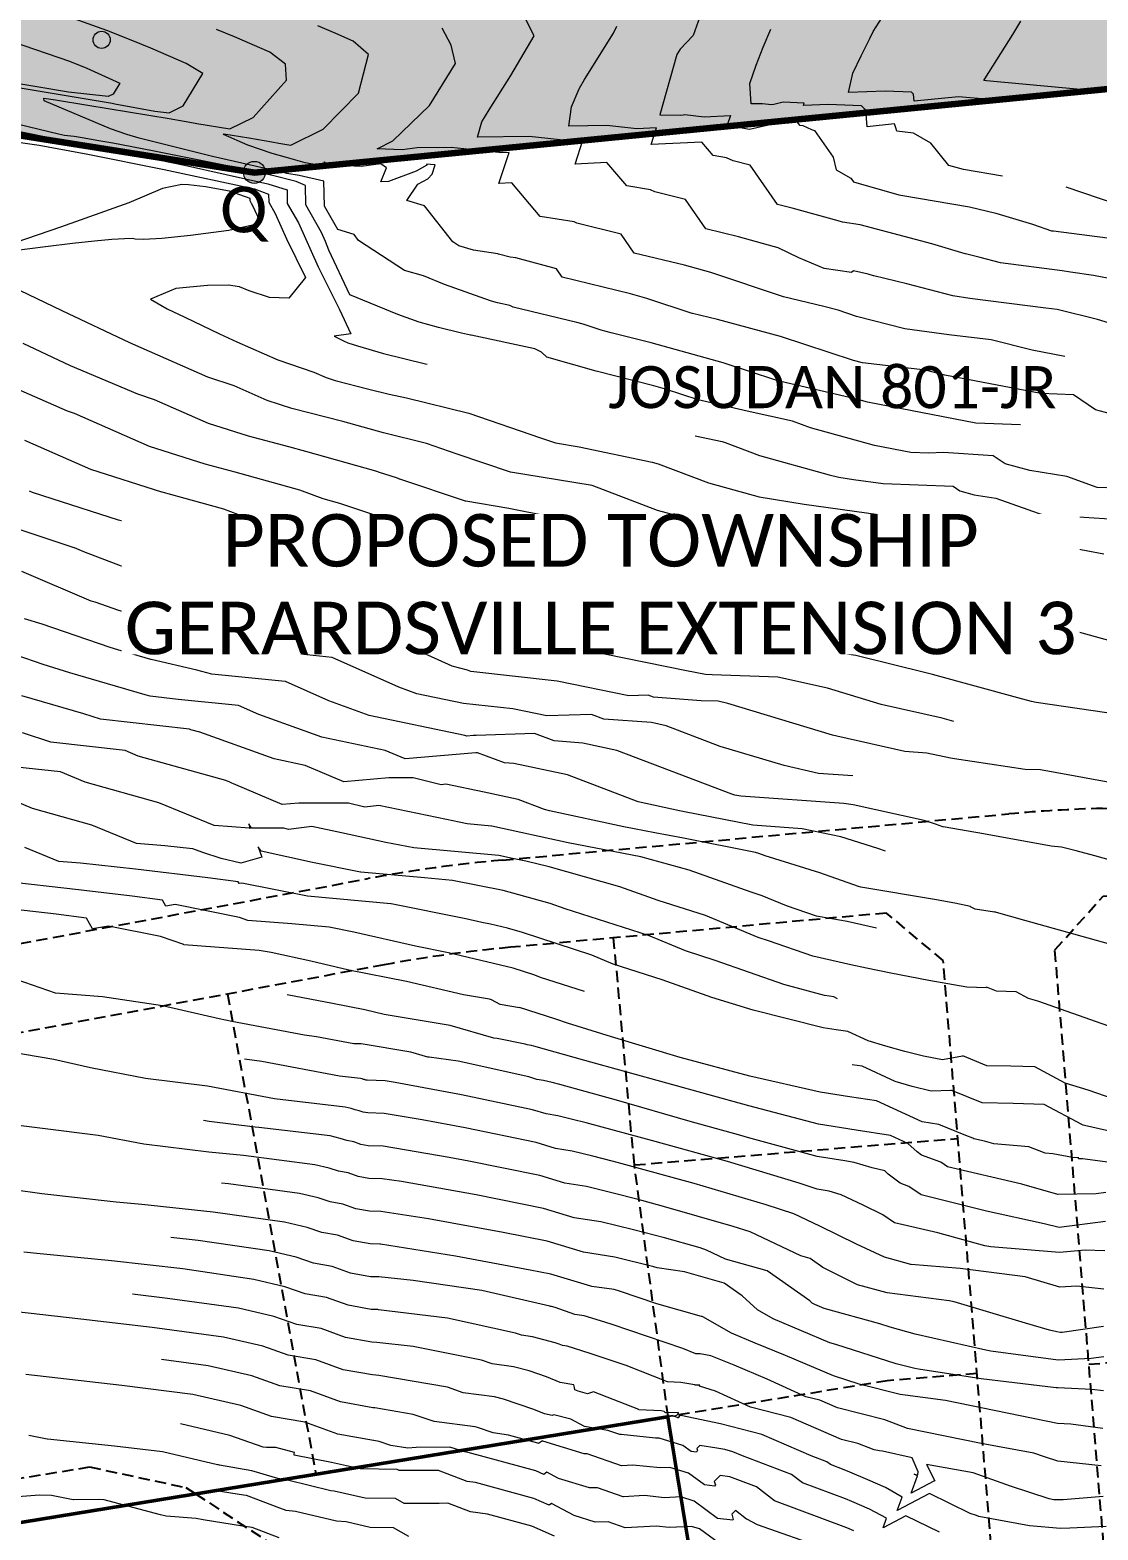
# Model space of a CAD drawing. Header units: metres. Extents: x 5688 to 19740, y -52 to 3406.
# Drawn here: x 7690.8 to 7995.3, y 1435.2 to 1863.1 of the extents above; entities that cross this region are included whole.
import ezdxf
from ezdxf.enums import TextEntityAlignment as Align

# ---------------------------------------------------------------- set-up
doc = ezdxf.new("R2010")
doc.units = ezdxf.units.M
doc.linetypes.add('HIDDEN', pattern=[9.525, 6.35, -3.175])
for name, color, linetype in [('Contours', 7, 'Continuous'), ('DORP', 7, 'Continuous'), ('DORPNAAM', 7, 'Continuous'), ('LINES', 7, 'Continuous'), ('SITE', 7, 'Continuous'), ('TP', 7, 'Continuous')]:
    doc.layers.add(name, color=color, linetype=linetype)
doc.layers.add('Sonering - Special', color=7, linetype='Continuous', true_color=0xdbb88a)
doc.styles.add('CALIBRII', font='calibri.ttf')
doc.styles.add('Text_Style_1', font='calibri.ttf')
doc.dimstyles.new('$DIM_Caddie', dxfattribs={"dimtxt": 7, "dimasz": 1, "dimexe": 0, "dimexo": 0, "dimgap": 0, "dimtad": 0, "dimtoh": 1, "dimtxsty": 'Text_Style_1', "dimblk": 'OBLIQUE', "dimcen": 0, "dimse1": 1, "dimse2": 1, "dimsd1": 1, "dimsd2": 1, "dimclrd": 253, "dimclre": 253, "dimclrt": 256, "dimadec": 0, "dimazin": 0, "dimtfac": 1, "dimtmove": 0, "dimatfit": 3, "dimldrblk": 'OBLIQUE', "dimfxl": 0, "dimtfillclr": 2, "dimlwd": -3, "dimlwe": -1, "dimarcsym": 0})

# ---------------------------------------------------------------- blocks, each defined once
blk = doc.blocks.new('CONTOURS-CG')
at = {"layer": 'Contours', "color": 253, "lineweight": 9, "true_color": 0xa1a3a5}
for points, elevation in [([(31778.57, 661.17), (31770.73, 661.9), (31758.09, 660.6), (31757.94, 662.66), (31757.39, 663.19), (31749.87, 663.51), (31739.43, 663.13), (31740.67, 668.57), (31743, 673.55), (31745.47, 678.49), (31746.47, 680.45), (31750.69, 687.19)], 1428.5), ([(31697, 684.69), (31695.11, 679.4), (31691.38, 675.47), (31690.48, 673.98), (31685.62, 656.69), (31691.59, 656.61), (31692.29, 656.76), (31692.7, 656.77), (31698.22, 656.18), (31698.22, 656.18), (31705.72, 656.5), (31704.83, 653.78), (31711.19, 652.67), (31716.57, 653.82), (31718.25, 654.45), (31724.61, 654.76), (31725.41, 653.81), (31726.37, 653.66), (31728.88, 652.51), (31729.74, 652.29), (31735.04, 644.67), (31735.83, 641), (31740.05, 638.61), (31740.82, 637.65), (31753.71, 633.92), (31754.32, 633.78), (31773.91, 630.48), (31781.37, 628.68), (31791.82, 625.51), (31797.32, 623.64), (31797.86, 623.6), (31818.42, 620.96)], 1429.5), ([(31815.01, 596.93), (31810.42, 598.33), (31798.86, 601.19), (31795.68, 601.57), (31774, 604.36), (31769.11, 605.09), (31756.03, 608.5), (31746.58, 610.75), (31746.56, 610.76), (31745, 611.23), (31740.82, 612.23), (31740.25, 611.76), (31732.41, 612.85), (31725.23, 615.9), (31719.32, 618.74), (31718.29, 619.08), (31708, 621.96), (31698.7, 624.22), (31692.93, 632.52), (31684.21, 634.74), (31682.89, 635.35), (31676.15, 636.42), (31670.49, 643.11), (31670.49, 643.11), (31661.41, 642.66), (31663.64, 649.48), (31659.79, 649.31), (31648.31, 650.53), (31633.57, 650.36), (31634.8, 654.75), (31636.88, 658.16), (31643.08, 667.91), (31649.75, 679.29), (31646.83, 685.03)], 1430.5), ([(31822.68, 569.12), (31809.79, 572.54), (31803.54, 576.79), (31803.54, 576.79), (31794.23, 577.18), (31766.87, 582.47), (31761.36, 583.83), (31761.35, 583.83), (31743.4, 586.01), (31740.86, 586.61), (31720.03, 593.46), (31702.06, 598.31), (31694.87, 600.02), (31694.85, 600.02), (31681.92, 604.34), (31677.25, 605.64), (31657.76, 610.38), (31656.11, 612.76), (31644.52, 615.89), (31642.91, 616.12), (31639.54, 616.97), (31639.41, 617.03), (31632.41, 618.15), (31628.31, 619.3), (31626.53, 620.47), (31618.49, 630.74), (31618.48, 630.75), (31613.46, 632.31), (31616.62, 636.9), (31619.39, 638.47), (31620.7, 639.83), (31621.55, 642.46), (31621.36, 642.45), (31619.03, 642.69), (31619.17, 642.38), (31616.13, 640.66), (31608.2, 637.73), (31605.99, 637.59), (31607.63, 641.6), (31606.03, 642.74), (31600.38, 641.94), (31590.4, 642.46), (31589.95, 643.32), (31589.74, 642.98), (31589.9, 642.1), (31584.47, 643.04), (31579.17, 644.52), (31575.02, 645.72), (31568.08, 648.09), (31561.19, 651.12), (31561.22, 651.26), (31568.4, 650.18), (31574.97, 649.05), (31576.95, 648.66), (31580.35, 648.09), (31589.54, 652.62), (31599.67, 662.92), (31602.5, 673.9), (31598.18, 677.71), (31593.15, 679.94), (31588.11, 682.14)], 1431.5), ([(31809.86, 663.58), (31809.86, 663.58), (31801.33, 664.32), (31778.7, 666.43), (31777.96, 666.53), (31777.96, 666.54), (31778.24, 666.97), (31786.23, 679.66), (31788.56, 683.48)], 1428), ([(31783.34, 639.21), (31783.32, 639.21), (31772.18, 641.09), (31772.15, 641.1), (31768, 642.29), (31762.85, 648.68), (31757.92, 651.46), (31753.22, 652.1), (31752.88, 653), (31752.47, 654.11), (31752.46, 654.11), (31744.71, 653.32), (31744.37, 658.05), (31743.11, 659.29), (31733.56, 659.69), (31726.54, 659.34), (31726.76, 660.01), (31720.77, 660.33), (31718.1, 659.64), (31717.44, 659.62), (31714.9, 659.88), (31711.65, 659.85), (31711.3, 665.66), (31713.08, 670.87), (31715.08, 676.02), (31717.24, 681.13)], 1429), ([(31815.71, 550.23), (31810.32, 550.44), (31801.63, 553.52), (31791.06, 555.26), (31784.05, 557.12), (31780.65, 559.43), (31780.65, 559.43), (31766.47, 560.38), (31762.16, 560.19), (31757.18, 560.4), (31746.78, 562.41), (31728.52, 567.4), (31723.39, 569.34), (31723.39, 569.34), (31710.45, 572.15), (31696.51, 575.42), (31687.22, 578.48), (31683.87, 579.38), (31667.44, 583.61), (31653.35, 587.61), (31651.86, 589.02), (31649.94, 589.96), (31631.79, 593.83), (31631.56, 593.87), (31629.03, 594.41), (31622.5, 596.03), (31616.97, 597.59), (31610.84, 599.79), (31597.16, 605.35), (31597.15, 605.35), (31591.19, 618.08), (31590.29, 620.61), (31589.14, 623.16), (31584.64, 631.07), (31584.56, 636.57), (31581.88, 637.72), (31575.12, 639.45), (31565.51, 641.46), (31556.58, 643.29), (31548.52, 644.91), (31541.35, 646.34), (31535.04, 647.56), (31529.62, 648.59), (31525.07, 649.42), (31521.4, 650.06), (31518.61, 650.5), (31516.71, 650.76), (31515.84, 650.83), (31514.11, 651.19), (31493.18, 656.24)], 1432.5), ([(31466.65, 670.5), (31524.87, 660.82), (31527.67, 660.34), (31529.44, 660.03), (31530.17, 659.9), (31530.19, 659.89), (31541.58, 657.75), (31545.66, 657.33), (31549.64, 659.29), (31555.24, 668.5), (31550.52, 671.41), (31545.47, 673.59), (31540.4, 675.72), (31535.31, 677.81), (31527.9, 680.8), (31510.32, 687.07)], 1432.5), ([(31490.1, 681.15), (31497.56, 678.83), (31517.25, 672.02), (31522.18, 670.05), (31531.62, 665.8), (31529.68, 662.62), (31528.31, 661.95), (31517, 663.15), (31497.11, 666.54), (31487.18, 668.65), (31486.5, 668.86), (31484.44, 670.15), (31478.24, 672.05), (31464.06, 675.84), (31441.9, 681.46)], 1433), ([(31499.35, 652.71), (31522.3, 648.04), (31550.08, 642.32), (31573.85, 637.06), (31579.29, 635.32), (31579.35, 631.45), (31582.51, 625.88), (31588.15, 613.35), (31588.31, 613.02), (31594.2, 601.14), (31597.52, 594.23), (31592.72, 593.57), (31595.38, 592.24), (31596.66, 591.68), (31599.35, 590.77), (31606.77, 588.67), (31618.74, 585.7), (31619.25, 585.59)], 1433), ([(31801.11, 587.82), (31791.81, 589.62), (31780.11, 592.51), (31780.1, 592.51), (31767.97, 593.99), (31755.45, 595.64), (31741.69, 599.22), (31736.43, 600.96), (31732.39, 602.04), (31720.85, 604.79), (31720.84, 604.79), (31700.11, 611.71), (31692.63, 613.8), (31678.23, 617.3), (31674.52, 622.64), (31661.88, 625.86), (31661.15, 626.19), (31651.51, 627.72), (31643.43, 637.29), (31643.43, 637.29), (31639.7, 637.1), (31642.6, 645.97), (31640.58, 645.88), (31626.11, 647.41), (31616.41, 647.3), (31612.12, 646.69), (31612.12, 646.69), (31604.98, 647.06), (31609.49, 649.28), (31619.88, 659.42), (31627.33, 671.35), (31626.12, 676.6), (31623.52, 681.45)], 1431), ([(31815.76, 609.63), (31809.25, 610.86), (31802.7, 611.86), (31800.34, 612.22), (31782.78, 614.54), (31782.77, 614.54), (31776.92, 616.06), (31772.73, 617.06), (31772.7, 617.07), (31763.18, 619.96), (31742.69, 625.35), (31737.67, 626.09), (31737.64, 626.07), (31736.48, 626.46), (31723.37, 630.12), (31719.17, 631.14), (31711.33, 642.4), (31706.54, 643.62), (31704.64, 644.5), (31704.63, 644.5), (31700.78, 645.11), (31697.55, 648.93), (31697.55, 648.94), (31683.12, 648.22), (31684.68, 652.99), (31679.01, 652.75), (31670.5, 653.65), (31659.6, 653.52), (31660.42, 659.01), (31662.54, 664.13), (31662.64, 664.37), (31664.13, 666.82), (31672.34, 679.98), (31673.37, 681.99)], 1430), ([(31502.62, 648.88), (31508.6, 648.04), (31522.47, 645.49), (31544.23, 641.16), (31569.96, 635.58), (31574.02, 634.06), (31574.05, 631.82), (31575.89, 628.6), (31579.15, 621.35), (31584.57, 610.28), (31579.83, 604.43), (31574.26, 604.58), (31568.44, 606.5), (31565.74, 607.67), (31562.62, 608.16), (31556.57, 608.04), (31547.61, 607.15), (31540.38, 604.15), (31545.14, 601.37), (31550.1, 598.97), (31555.06, 596.61), (31560.04, 594.26), (31564.92, 591.98), (31576.67, 586.8), (31586.94, 583.31), (31590.43, 581.79), (31590.43, 581.79), (31593.01, 580.96), (31602.63, 578.44), (31608.45, 577), (31613.35, 575.96), (31631.14, 571.6), (31651.56, 564.59), (31655.82, 563.16), (31662.59, 562.03), (31683.45, 557.64), (31685.08, 557.16), (31699.48, 551.72), (31713.95, 547.76), (31726.71, 545.61), (31747.98, 542.68), (31752.22, 542.3), (31757.76, 542.07), (31758.31, 541.69), (31759.44, 541.39), (31761.14, 541.12), (31779.82, 534.5), (31779.82, 534.5), (31791.4, 534.03), (31802.12, 533.33), (31812.23, 531.44)], 1433.5), ([(31788.46, 568.26), (31775.7, 568.79), (31744.83, 574.76), (31743.05, 575.25), (31742.55, 575.43), (31741.29, 575.71), (31720.09, 580.62), (31718.69, 581.02), (31703.62, 585.97), (31683.16, 591.65), (31671.72, 594.57), (31668.86, 595.26), (31663.73, 596.97), (31661.88, 597.49), (31643.8, 601.88), (31642.81, 602.37), (31642.81, 602.37), (31639.32, 603.11), (31638.24, 603.38), (31637.31, 603.64), (31624.21, 608.35), (31618.22, 610.78), (31618.21, 610.79), (31612.75, 612.31), (31612.73, 612.32), (31599.69, 620.88), (31598.38, 622.55), (31593.74, 624), (31593.74, 624), (31589.93, 630.7), (31589.82, 637.83), (31582.7, 639.44), (31579.25, 640.02), (31578.98, 640.08), (31558, 644.87), (31537.12, 650.1), (31533.56, 651.14), (31528.98, 652.7), (31510.04, 660.69), (31509.95, 661.49), (31513.24, 661.03), (31522.51, 659.52), (31545.63, 655.66), (31549.96, 654.92), (31552.61, 654.46), (31553.57, 654.27), (31553.57, 654.27), (31563.01, 652.71), (31569.59, 655.95), (31579.15, 666.6), (31578.87, 671.2), (31574.35, 674.56), (31569.32, 676.78), (31564.27, 678.95), (31559.2, 681.1)], 1432), ([(31814.34, 506.53), (31798.14, 510.99), (31792.01, 513.13), (31792.01, 513.13), (31787.43, 514.35), (31769.73, 517.67), (31767.1, 517.84), (31757.59, 518.23), (31757.59, 518.23), (31748.65, 518.89), (31741.12, 520.35), (31721.13, 526.02), (31720.23, 526.34), (31712.28, 529.7), (31712.27, 529.7), (31698.47, 531.49), (31674.82, 535.48), (31674.5, 535.53), (31674.5, 535.53), (31669.83, 536.25), (31654.52, 542.01), (31642.56, 544.43), (31630.24, 546.47), (31630.2, 546.48), (31611.48, 552.79), (31611.39, 552.82), (31610.79, 553.02), (31606.85, 554.33), (31605.92, 554.59), (31604.61, 555.09), (31604.61, 555.09), (31584.66, 560.69), (31579.84, 561.99), (31568.32, 565), (31568.31, 565), (31556.86, 568.67), (31541.44, 575.42), (31536.69, 577.03), (31536.69, 577.03), (31517.57, 585.15), (31504, 591.44)], 1434.5), ([(31813.06, 486.09), (31792.9, 489.09), (31791.59, 489.36), (31787.65, 490.37), (31763.35, 497.07), (31763.34, 497.07), (31762.55, 497.25), (31761.85, 497.47), (31761.85, 497.47), (31741.44, 502.47), (31736.24, 503.24), (31725.52, 503.58), (31715.28, 504.34), (31695.3, 508.18), (31687.15, 509.8), (31681.57, 510.93), (31678.38, 511.28), (31667.07, 515.98), (31651.85, 519.98), (31635.37, 522.52), (31635.37, 522.52), (31630.97, 524.17), (31618.2, 526.76), (31604.62, 530.11), (31600.57, 531.06), (31581.75, 537.3), (31573.25, 539.66), (31573.25, 539.67), (31561.25, 544.23), (31561.25, 544.23), (31549.21, 547.58), (31543.63, 549.04), (31543.6, 549.05), (31523.37, 555.53), (31523.29, 555.56), (31504.47, 563.79)], 1435.5), ([(31772.45, 526.21), (31764.57, 526.53), (31755.02, 529.91), (31740.74, 534.01), (31740.73, 534.01), (31737.72, 535.28), (31737.7, 535.29), (31719.66, 537.78), (31715.69, 538.14), (31712.59, 538.55), (31691.42, 542.11), (31691.29, 542.14), (31684.95, 543.87), (31666.3, 550.93), (31665.71, 551.05), (31643.03, 554.82), (31643.01, 554.82), (31627.83, 559.93), (31619.05, 562.95), (31606.78, 565.95), (31595.16, 569.19), (31580.67, 572.98), (31580.66, 572.98), (31573.64, 575.23), (31564.19, 579.37), (31556.68, 581.92), (31556.68, 581.92), (31537.64, 590.22), (31534.46, 591.71), (31515.12, 600.8), (31495.87, 610.05)], 1434), ([(31501.47, 617.97), (31510.44, 619.15), (31518.07, 620.08), (31524.35, 620.77), (31529.3, 621.24), (31532.91, 621.48), (31535.17, 621.51), (31536.01, 621.39), (31538.36, 621.21), (31543.62, 621.53), (31551.78, 622.39), (31562.71, 623.85), (31570.28, 625.54), (31571.62, 626.33), (31570.15, 629.35), (31569.26, 631.32), (31569.18, 631.46), (31569.18, 631.46), (31568.76, 632.2), (31568.75, 632.81), (31562.83, 634.97), (31556.01, 636.17), (31551.22, 636.75), (31549.31, 636.84), (31543.74, 635.72), (31534.13, 631.66), (31514.71, 624.65), (31495.16, 618.06)], 1434), ([(31765.95, 507.51), (31760.26, 508.58), (31753.25, 510.16), (31750.49, 510.24), (31731.96, 511.61), (31711.96, 515.33), (31708.34, 516.2), (31699.73, 518.67), (31686.85, 524.11), (31686.84, 524.11), (31684.36, 524.43), (31680.09, 525.15), (31678.31, 525.42), (31656.85, 528.66), (31652.6, 529.38), (31642.75, 533.09), (31623.4, 537.07), (31619.41, 537.81), (31617.4, 538.14), (31614.24, 539.21), (31594.3, 545.81), (31589.59, 547.12), (31589.58, 547.13), (31582.93, 549.66), (31582.93, 549.66), (31564.53, 554.79), (31555.97, 557.02), (31555.95, 557.03), (31540.08, 562.11), (31518.69, 571.48), (31516.7, 572.15), (31516.7, 572.15), (31498, 580.39)], 1435), ([(31818.06, 465.46), (31794.11, 469.81), (31794.11, 469.81), (31789.76, 469.97), (31769.61, 473), (31768.52, 473.2), (31761.72, 474.64), (31761.71, 474.64), (31755.48, 475.09), (31755.47, 475.09), (31736.09, 479.46), (31734.87, 479.78), (31704.94, 488.79), (31704.94, 488.79), (31702.22, 489.4), (31697.33, 489.56), (31683.83, 490.58), (31682.28, 491.15), (31682.27, 491.15), (31676.77, 490.98), (31656.29, 495.12), (31631.73, 497.87), (31631.73, 497.88), (31630.72, 498.29), (31626.35, 499.44), (31626.35, 499.44), (31605.52, 508.8), (31605.52, 508.8), (31597.67, 509.59), (31579.08, 514.18), (31564.97, 517.51), (31556.64, 520.26), (31540.58, 524.75), (31540.58, 524.75), (31521.3, 532.08), (31518.63, 533.22), (31518.62, 533.22), (31517.48, 533.61), (31496.83, 540.41)], 1436.5), ([(31830.69, 439.43), (31809.66, 445.3), (31804.28, 446.75), (31800.13, 447.82), (31797.17, 448.07), (31776.82, 451.75), (31775.13, 452.08), (31773.49, 452.38), (31766.35, 453.62), (31766.3, 453.63), (31764.23, 454.36), (31760.95, 455.39), (31740.76, 459.85), (31738.05, 460.24), (31708.67, 462.34), (31707.01, 462.67), (31706.08, 462.87), (31673.36, 475.41), (31673.36, 475.41), (31663.6, 477.5), (31655.49, 478.11), (31655.48, 478.11), (31649.85, 480.18), (31649.84, 480.18), (31633.22, 479.66), (31632.35, 479.61), (31630.52, 479.45), (31629.99, 479.68), (31602.72, 485.37), (31591.21, 489.5), (31578.81, 495.07), (31578.78, 495.08), (31557.8, 497.19), (31553.53, 498.25), (31540.51, 501.32), (31540.47, 501.33), (31531.06, 504.04), (31528.83, 504.76), (31509.43, 511.45), (31509.42, 511.45), (31504.37, 512.96)], 1437.5), ([(31769.45, 483.63), (31766.09, 484.56), (31766.08, 484.56), (31748.71, 488.52), (31748.71, 488.52), (31733.39, 493.13), (31733.39, 493.13), (31719.23, 496.32), (31700.56, 496.92), (31698.6, 497.06), (31693.23, 498.11), (31669.79, 502.88), (31668.93, 503.02), (31655.07, 504.58), (31655.05, 504.58), (31648.89, 507.14), (31622.27, 514.14), (31622.27, 514.14), (31618.9, 515.65), (31618.88, 515.66), (31617.61, 515.78), (31598.15, 520.49), (31593.57, 521.72), (31591.85, 522.14), (31582.77, 524.28), (31569.19, 528.78), (31556.92, 532.21), (31556.91, 532.21), (31539.58, 538.8), (31539.58, 538.8), (31533.89, 540.38), (31531.24, 541.07), (31512.3, 547.15), (31506.71, 549.02), (31505.8, 549.4)], 1436), ([(31842.15, 412.18), (31789.63, 426.86), (31780.97, 429.32), (31780.99, 429.22), (31775.55, 430.1), (31774.18, 430.81), (31774.14, 430.82), (31769.71, 431.8), (31763.87, 432.82), (31742.93, 436.41), (31742.27, 436.59), (31742.26, 436.59), (31731.18, 440.49), (31715.67, 445.35), (31715.67, 445.35), (31713.82, 446.01), (31712.89, 446.26), (31692.31, 450.37), (31684.12, 451.87), (31675.31, 453.59), (31654.1, 458.11), (31652.71, 458.52), (31645.2, 461.4), (31645.2, 461.4), (31635.47, 463.47), (31624.61, 465.74), (31623.27, 465.57), (31623.27, 465.57), (31615.24, 467.56), (31608.29, 467.54), (31595.46, 466.44), (31584.47, 471.13), (31575.64, 472.97), (31554.38, 480.59), (31551.88, 481.29), (31551.87, 481.29), (31551.51, 481.44), (31526.06, 484.27), (31521.36, 485.83), (31503.64, 490.93)], 1438.5), ([(31740.59, 468.11), (31730.87, 468.8), (31730.87, 468.8), (31721.02, 471.04), (31702.81, 476.53), (31687.44, 482.42), (31687.44, 482.42), (31683.22, 483.32), (31669.66, 484.35), (31669.66, 484.35), (31666.06, 485.67), (31666.06, 485.67), (31653.35, 485.25), (31643.65, 487.22), (31629.57, 488.8), (31629.57, 488.8), (31616.27, 491.58), (31611.13, 493.41), (31592.17, 501.93), (31592.15, 501.94), (31577.74, 503.39), (31566.3, 506.21), (31547.17, 510.73), (31544.09, 511.75), (31531.33, 515.31), (31531.33, 515.31), (31524.57, 517.64), (31523.47, 517.97), (31503.68, 526.43)], 1437), ([(31821.72, 393.87), (31793.37, 403.84), (31790.71, 404.64), (31787.18, 406.54), (31787.17, 406.54), (31784.37, 406.63), (31781.57, 406.67), (31778.74, 407.82), (31778.65, 407.66), (31773.11, 407.85), (31767.69, 408.79), (31762.28, 409.77), (31756.87, 410.79), (31751.47, 411.84), (31744.48, 413.22), (31740.03, 414.26), (31729.2, 416.66), (31716.56, 421.1), (31713.62, 422.06), (31698.57, 428.29), (31698.57, 428.29), (31685.11, 432.59), (31674.17, 436.51), (31674.16, 436.51), (31654.05, 442.2), (31647.37, 443.78), (31643.61, 444.51), (31639.65, 445.37), (31639.65, 445.37), (31615.47, 447.55), (31607.46, 449.16), (31594.85, 451.91), (31586.33, 453.69), (31579.72, 452.85), (31579.72, 452.85), (31578.34, 453.19), (31569.16, 453.17), (31568.42, 454.41), (31568.67, 453.18), (31568.68, 453.16), (31568.6, 453.17), (31568.57, 453.17), (31558.49, 454), (31542.76, 460.4), (31521.76, 466.29), (31521.76, 466.29), (31514.66, 469.25), (31514.66, 469.25), (31497.77, 471.13)], 1439.5), ([(31749.94, 446.64), (31747.71, 447.42), (31737.24, 450.7), (31726.22, 453.04), (31712.08, 454.05), (31692.15, 457.92), (31691.16, 458.13), (31679.39, 460.69), (31659.28, 468.4), (31659.28, 468.4), (31643.98, 471.67), (31641.32, 471.87), (31641.3, 471.87), (31633.63, 474.69), (31633.63, 474.69), (31633.12, 474.67), (31612.99, 472.95), (31607.23, 475.4), (31589.18, 479.17), (31571.28, 485.59), (31565.42, 488.22), (31548.27, 489.95), (31540.21, 490.85), (31538.85, 491.29), (31517.35, 497.48), (31509.71, 499.94), (31494.28, 505.27)], 1438), ([(31824.71, 372.52), (31807.7, 378.5), (31801.21, 380.47), (31792.55, 385.11), (31792.54, 385.11), (31785.71, 385.32), (31778.87, 385.43), (31771.95, 388.23), (31771.91, 388.15), (31766.16, 387.08), (31760.76, 388.16), (31755.41, 389.48), (31750.08, 390.99), (31744.99, 392.53), (31739.22, 395.18), (31739.22, 395.18), (31735.84, 395.69), (31732.14, 396.28), (31712.25, 401.31), (31700.38, 404.93), (31686.27, 409.9), (31672.27, 414.44), (31672.25, 414.45), (31666.18, 416.96), (31666.18, 416.96), (31646.38, 423.47), (31642.13, 424.66), (31637.31, 425.8), (31634.82, 426.29), (31630.22, 427.34), (31609.02, 431.6), (31608.86, 431.62), (31585.09, 433.77), (31585.08, 433.78), (31566.41, 437.52), (31565.66, 437.39), (31565.38, 437.9), (31556.69, 439.05), (31536.06, 441.48), (31520.38, 443.23), (31514.19, 443.74), (31504.54, 447.67)], 1440.5), ([(31814.02, 357.83), (31806.1, 358.89), (31804.97, 358.86), (31805.04, 359.13), (31803.23, 359.24), (31797.7, 360.29), (31795.48, 360.46), (31790.83, 362.33), (31780.8, 363.15), (31778.16, 363.9), (31775.14, 364.62), (31774.88, 364.8), (31772.85, 365.53), (31765.17, 368.65), (31765.16, 368.63), (31760.42, 369.41), (31747.33, 375.42), (31747.33, 375.42), (31739.66, 376.57), (31731.28, 377.93), (31711.24, 382.46), (31691.43, 387.8), (31671.76, 393.67), (31659.26, 397.54), (31655.97, 398.7), (31645.57, 402.07), (31645.54, 401.95), (31640.09, 402.9), (31637.57, 404.26), (31637.02, 404.42), (31629.61, 405.66), (31613.38, 409.5), (31596.93, 412.74), (31586.03, 415.24), (31574.78, 417.78), (31571.32, 418.31), (31549.85, 419.97), (31549.84, 419.98), (31543.15, 422.29), (31528.35, 425.26), (31523.82, 424.49), (31522.14, 427.53), (31513.45, 428.63), (31481.8, 432.3)], 1441.5), ([(31747.39, 424.68), (31738.99, 426.54), (31730.27, 428.06), (31730.24, 428.07), (31721.68, 431.08), (31714.76, 433.95), (31714.76, 433.95), (31711.59, 434.96), (31693.99, 441.26), (31693.99, 441.26), (31680.13, 445.02), (31659.46, 449.05), (31637.66, 453.8), (31637.62, 453.81), (31630.67, 454.44), (31628.36, 454.9), (31624.73, 455.69), (31605.47, 459.72), (31601.49, 459.21), (31601.49, 459.21), (31596.79, 460.37), (31582.67, 460.34), (31577.93, 459.94), (31563.97, 465.85), (31563.5, 466.09), (31563, 466.3), (31561.86, 466.76), (31536.82, 473.79), (31536.82, 473.79), (31533.1, 475.34), (31533.08, 475.35), (31511.92, 477.7), (31503.87, 480.36)], 1439), ([(31812.66, 341.02), (31799.44, 339.3), (31799.44, 339.3), (31795.15, 340.32), (31778.79, 343.92), (31760.07, 348.64), (31756.59, 351.02), (31754.14, 351.9), (31754.14, 351.9), (31750.68, 354.54), (31749.71, 355.43), (31746.12, 356.28), (31741.03, 357.83), (31741.02, 357.83), (31738.39, 358.28), (31730.41, 359.57), (31710.61, 364.95), (31708.67, 365.49), (31694.28, 369.56), (31673.24, 375.59), (31657.12, 380.07), (31657.12, 380.07), (31654.85, 380.65), (31652.43, 381.25), (31650.48, 381.55), (31650.47, 381.55), (31648.21, 382.24), (31628.08, 386.72), (31619.81, 387.9), (31619.45, 387.92), (31614.58, 389.33), (31600.41, 391.71), (31598.32, 391.72), (31598.32, 391.72), (31587.71, 393.72), (31584.29, 394.15), (31584.29, 394.15), (31563.57, 398.09), (31559.95, 398.84), (31543.77, 402.5), (31543.76, 402.5), (31526.67, 405.13), (31513.24, 406.17), (31513.23, 406.17), (31497.96, 411.46)], 1442.5), ([(31568.73, 639.71), (31568.72, 639.7)], 1434), ([(31568.74, 639.71), (31568.72, 639.69)], 1434.5), ([(31568.74, 639.71), (31568.72, 639.69)], 1435.5), ([(31568.74, 639.71), (31568.72, 639.69)], 1435), ([(31568.72, 639.7), (31568.72, 639.7)], 1432), ([(31568.73, 639.7), (31568.72, 639.7)], 1433), ([(31568.73, 639.7), (31568.72, 639.7)], 1433.5), ([(31568.72, 639.7), (31568.72, 639.7)], 1432.5), ([(31568.78, 639.73), (31568.73, 639.68)], 1440.5), ([(31568.78, 639.73), (31568.73, 639.68)], 1440), ([(31568.75, 639.72), (31568.73, 639.69)], 1437), ([(31568.76, 639.72), (31568.73, 639.69)], 1438), ([(31568.77, 639.72), (31568.73, 639.69)], 1438.5), ([(31568.77, 639.72), (31568.73, 639.69)], 1439), ([(31568.77, 639.72), (31568.73, 639.69)], 1439.5), ([(31568.76, 639.72), (31568.73, 639.69)], 1437.5), ([(31568.75, 639.71), (31568.73, 639.69)], 1436), ([(31568.75, 639.71), (31568.73, 639.69)], 1436.5), ([(31568.82, 639.75), (31568.74, 639.67)], 1445.5), ([(31568.8, 639.74), (31568.74, 639.68)], 1443), ([(31568.8, 639.74), (31568.74, 639.68)], 1443.5), ([(31568.81, 639.74), (31568.74, 639.68)], 1444), ([(31568.81, 639.74), (31568.74, 639.68)], 1444.5), ([(31568.8, 639.74), (31568.74, 639.68)], 1442.5), ([(31568.81, 639.74), (31568.74, 639.68)], 1445), ([(31568.78, 639.73), (31568.74, 639.68)], 1441), ([(31568.79, 639.73), (31568.74, 639.68)], 1441.5), ([(31568.79, 639.73), (31568.74, 639.68)], 1442), ([(31568.84, 639.76), (31568.75, 639.67)], 1448.5), ([(31568.84, 639.76), (31568.75, 639.67)], 1449), ([(31568.85, 639.76), (31568.75, 639.67)], 1449.5), ([(31568.85, 639.76), (31568.75, 639.67)], 1450.5), ([(31568.85, 639.76), (31568.75, 639.67)], 1450), ([(31568.82, 639.75), (31568.75, 639.67)], 1446), ([(31568.82, 639.75), (31568.75, 639.67)], 1446.5), ([(31568.83, 639.75), (31568.75, 639.67)], 1447), ([(31568.84, 639.75), (31568.75, 639.67)], 1448), ([(31568.83, 639.75), (31568.75, 639.67)], 1447.5), ([(31568.88, 639.78), (31568.76, 639.66)], 1454.5), ([(31568.89, 639.78), (31568.76, 639.66)], 1455.5), ([(31568.89, 639.78), (31568.76, 639.66)], 1455), ([(31568.86, 639.77), (31568.76, 639.66)], 1451.5), ([(31568.86, 639.77), (31568.76, 639.66)], 1452), ([(31568.87, 639.77), (31568.76, 639.66)], 1453), ([(31568.88, 639.77), (31568.76, 639.66)], 1453.5), ([(31568.88, 639.77), (31568.76, 639.66)], 1454), ([(31568.87, 639.77), (31568.76, 639.66)], 1452.5), ([(31568.86, 639.76), (31568.76, 639.66)], 1451), ([(31568.91, 639.79), (31568.77, 639.65)], 1458), ([(31568.91, 639.79), (31568.77, 639.65)], 1457.5), ([(31568.89, 639.78), (31568.77, 639.66)], 1456), ([(31568.9, 639.78), (31568.77, 639.65)], 1456.5), ([(31568.9, 639.78), (31568.77, 639.65)], 1457), ([(31568.91, 639.79), (31568.79, 639.67)], 1458.5), ([(31568.92, 639.79), (31568.83, 639.7)], 1459), ([(31568.92, 639.79), (31568.87, 639.74)], 1459.5), ([(31568.92, 639.79), (31568.9, 639.78)], 1460), ([(31801.32, 636.14), (31815.58, 631.29)], 1429), ([(31736.3, 404.54), (31735.17, 405.06), (31735.17, 405.06), (31733.93, 405.24), (31732.58, 405.46), (31720.95, 408.63), (31701.41, 415.5), (31692.95, 418.24), (31692.94, 418.25), (31682.38, 422.62), (31682.38, 422.62), (31658.62, 430.22), (31654.35, 431.75), (31654.33, 431.76), (31640.9, 435.4), (31626.43, 438.3), (31618.49, 439.02), (31600.33, 440.66), (31600.27, 440.66), (31586.56, 443.42), (31571.92, 446.61), (31571.09, 447.89), (31572.05, 444.92), (31566.06, 443.22), (31560.47, 444.51), (31555.31, 446.22), (31552.43, 447.31), (31552.33, 447.33), (31544.48, 448.2), (31536.34, 448.87), (31523.65, 454.03), (31506.71, 458.78), (31506.71, 458.78), (31496.23, 463.15)], 1440), ([(31664.1, 406.58), (31651.58, 410.64), (31651.57, 410.64), (31649.99, 411.3), (31649.99, 411.3), (31643.73, 413.3), (31625.34, 417.65), (31615.88, 419.51), (31598.34, 423.53), (31591.3, 424.94), (31580.66, 425.91), (31568.14, 426.88), (31565.74, 427.71), (31547.38, 431.39), (31544.74, 430.94), (31543.76, 432.71), (31535.07, 433.84), (31519.78, 435.64), (31498.07, 438.09)], 1441), ([(31812.2, 321.67), (31804.46, 322.52), (31799.68, 322.29), (31799.67, 322.29), (31789.75, 325.21), (31771.23, 327.54), (31757.22, 328.75), (31757.18, 328.76), (31749.64, 330.83), (31741.71, 334.57), (31731.23, 339.64), (31723.76, 343.17), (31715.92, 345.78), (31695.42, 351.81), (31674.81, 357.44), (31672, 358.2), (31666.48, 359.61), (31660.58, 361.08), (31655.8, 361.82), (31655.8, 361.82), (31650.29, 363.49), (31630.1, 367.67), (31617.79, 369.96), (31606.95, 371.82), (31602.29, 371.95), (31602.29, 371.95), (31601.03, 372.18), (31599.86, 372.6), (31599.86, 372.6), (31598.68, 372.81), (31597.59, 373.19), (31595.89, 373.58), (31575.67, 376), (31556.56, 379.6), (31538.94, 381.82), (31538.94, 381.82), (31523.21, 384.86), (31512.76, 387.22), (31512.75, 387.22), (31492.02, 390.72)], 1443.5), ([(31695.69, 565.14), (31703.38, 563.5), (31704.23, 563.25), (31714, 559.56), (31733.9, 553.98), (31736.62, 553.37), (31740.83, 552.66), (31749.24, 551.57), (31769.2, 550.75), (31771.18, 549.41), (31775.25, 548.33), (31781.38, 547.32), (31781.38, 547.32), (31795.07, 542.47), (31795.07, 542.47), (31803.56, 542.13), (31818.32, 541.17)], 1433), ([(31812.17, 302.42), (31808.61, 301.93), (31799.19, 301.43), (31780.01, 303.99), (31778.53, 304.27), (31758.42, 308.83), (31751.24, 310.81), (31748.3, 311.75), (31732.48, 316.14), (31732.47, 316.14), (31729.78, 317.29), (31729.04, 317.71), (31728.32, 318.38), (31716.22, 326.91), (31704.35, 330.26), (31698.89, 332.84), (31697.07, 333.44), (31686.89, 336.32), (31678.11, 338.57), (31668.72, 340.91), (31661.13, 342.08), (31661.12, 342.08), (31652.38, 344.74), (31633.2, 348.56), (31611.91, 352.41), (31606.37, 353.16), (31602.62, 353.27), (31602.62, 353.27), (31599.59, 353.81), (31596.76, 354.84), (31596.76, 354.84), (31593.92, 355.32), (31591.29, 356.24), (31587.2, 357.19), (31566.9, 359.82), (31556.97, 360.81), (31538.47, 363.02), (31525.41, 365.48), (31493.59, 369.5)], 1444.5), ([(31811.92, 281.98), (31802.81, 283.14), (31798.98, 283.33), (31798.97, 283.33), (31767.05, 289.88), (31754.09, 291.67), (31754.09, 291.67), (31742.41, 294.58), (31735.13, 296.96), (31721.42, 302.72), (31712.8, 306.27), (31712.8, 306.27), (31706.03, 309.15), (31697.81, 313.79), (31697.7, 313.89), (31697.48, 313.9), (31684.78, 317.53), (31674.1, 321.14), (31672.61, 321.6), (31666.17, 322.41), (31666.17, 322.41), (31665.9, 322.51), (31654.46, 325.99), (31648.6, 327.15), (31627.33, 331.06), (31605.97, 334.48), (31605.78, 334.5), (31602.95, 334.58), (31602.95, 334.58), (31598.14, 335.45), (31593.67, 337.07), (31593.67, 337.07), (31589.17, 337.84), (31584.99, 339.29), (31578.51, 340.8), (31558.24, 343.69), (31537.89, 345.82), (31530.6, 346.53), (31509.34, 348.85), (31501.26, 350.04)], 1445.5), ([(31811.99, 262.5), (31800.64, 261.62), (31798.82, 261.55), (31797.98, 261.62), (31796.59, 261.88), (31785.59, 265.45), (31774.97, 269.31), (31774.92, 269.32), (31761.67, 271.7), (31764.05, 266.97), (31763.72, 266.88), (31757.22, 263.49), (31759.11, 268.39), (31759.11, 268.39), (31758.1, 268.87), (31759.15, 268.69), (31759.28, 269.59), (31757.54, 273.6), (31749.11, 275.51), (31748.21, 275.57), (31746.71, 275.89), (31742.05, 277.66), (31737.4, 278.84), (31737.39, 278.84), (31722.94, 285.1), (31711.48, 288.04), (31711.48, 288.04), (31701.5, 292.56), (31696.93, 294), (31697.04, 294.32), (31695.69, 294.28), (31695.57, 294.43), (31691.53, 295.09), (31687.74, 295.29), (31676, 299.9), (31665.75, 303.36), (31659.12, 305.42), (31657.83, 305.65), (31656.91, 306.02), (31655.76, 306.41), (31649.28, 308.12), (31646.11, 308.55), (31646.1, 308.55), (31644.47, 309.1), (31625.08, 313.38), (31605.37, 315.82), (31605.19, 315.84), (31603.29, 315.89), (31603.29, 315.89), (31596.7, 317.08), (31590.58, 319.3), (31590.58, 319.3), (31584.41, 320.36), (31578.69, 322.35), (31569.81, 324.41), (31549.57, 327.5), (31529.23, 329.76), (31508.87, 331.81), (31504.22, 332.26)], 1446.5), ([(31812.75, 349.25), (31810.02, 348.89), (31799.09, 348.66), (31788.8, 351.6), (31767.61, 356.63), (31765.74, 357.91), (31760.23, 359.89), (31760.23, 359.89), (31758.97, 360.85), (31756.29, 363.29), (31751.38, 365.54), (31741.56, 367.01), (31730.84, 368.75), (31711, 373.96), (31664.19, 386.9), (31649.68, 391), (31649.68, 391.01), (31649.04, 391.17), (31648.36, 391.34), (31647.8, 391.42), (31647.17, 391.62), (31639.17, 393.21), (31638.23, 393.27), (31625.8, 396.88), (31606.96, 400.04), (31601.42, 401.34), (31592.2, 403.16), (31579.29, 405.65)], 1442), ([(31765.34, 252.4), (31755.77, 257.04), (31749.23, 253.62), (31750.27, 256.31), (31745.41, 258.91), (31740.36, 261.1), (31738.55, 261.87), (31726.28, 266.46), (31726.27, 266.47), (31723.18, 268.84), (31709.15, 274.12), (31706.39, 275.31), (31704.09, 275.91), (31701.85, 276.37), (31697.02, 277.09), (31696.18, 276.23), (31696.33, 275.71), (31696.04, 275.22), (31694.52, 275.39), (31692.18, 277.13), (31685.37, 279.21), (31684.34, 279.16), (31674.61, 280.21), (31674.61, 280.21), (31674.16, 280.18), (31670.72, 281.37), (31664.11, 282.51), (31664.1, 282.52), (31660.19, 284.62), (31655.33, 285.88), (31654.86, 285.67), (31652.74, 286.08), (31649.63, 287.36), (31640.98, 290.28), (31638.4, 290.96), (31629.54, 292.15), (31629.54, 292.15), (31625, 293.68), (31605.46, 297.09), (31604.61, 297.18), (31603.62, 297.2), (31603.62, 297.2), (31595.26, 298.71), (31587.48, 301.53), (31587.48, 301.53), (31579.65, 302.88), (31572.39, 305.4), (31561.12, 308.02), (31540.84, 310.78), (31520.51, 313.14), (31479.48, 317.79)], 1447.5), ([(31812.45, 332.59), (31806.9, 332.8), (31799.53, 332.19), (31799.53, 332.19), (31779.96, 333.74), (31778.31, 334.03), (31764.91, 337.71), (31752.54, 340.64), (31749.2, 342.93), (31743.58, 345.64), (31737.3, 348.62), (31733.84, 349.67), (31730.43, 350.25), (31730.43, 350.25), (31725.34, 351.94), (31704.87, 358.07), (31684.29, 363.79), (31664.56, 369.13), (31660.67, 370.13), (31656.5, 371.17), (31653.14, 371.68), (31653.13, 371.69), (31649.25, 372.87), (31629.07, 377.11), (31610.09, 380.67), (31607.24, 381.16), (31602.12, 381.3), (31602.12, 381.3), (31601.75, 381.36), (31601.41, 381.49), (31601.06, 381.55), (31600.74, 381.66), (31600.24, 381.78), (31594.28, 382.49), (31572.14, 386.66), (31567.12, 387.29)], 1443), ([(31829.31, 363.25), (31806.66, 368.4), (31806.65, 368.4), (31806.3, 368.45), (31806.29, 368.46), (31805.93, 368.67), (31795.23, 374.4), (31786.38, 374.66), (31777.52, 374.8), (31768.56, 378.44), (31768.53, 378.39), (31762.93, 378.19), (31757.57, 379.52), (31752.7, 380.97), (31743.28, 385.3), (31743.28, 385.3), (31740.43, 385.73)], 1441), ([(31732.92, 247.64), (31713.42, 254.48), (31710.36, 256.1), (31710.35, 256.1), (31707.14, 258.57), (31706.09, 257.48), (31706.51, 255.97), (31706.4, 255.79), (31702.04, 256.28), (31695.34, 261.25), (31691.55, 262.4), (31686.94, 262.18), (31681.24, 262.79), (31681.24, 262.79), (31675.19, 262.48), (31675.18, 262.48), (31667.85, 265), (31665.54, 264.97), (31656.71, 267.7), (31653.4, 269.44), (31652.53, 268.84), (31650.23, 269.85), (31630.97, 275.09), (31630, 275.24), (31625.74, 276.6), (31625.73, 276.6), (31616.12, 276.47), (31613.72, 276.33), (31608.91, 277.12), (31605.53, 278.26), (31604.02, 278.51), (31603.95, 278.52), (31593.81, 280.35), (31584.39, 283.76), (31584.39, 283.76), (31574.89, 285.39), (31566.09, 288.45), (31552.43, 291.63), (31532.13, 294.23), (31504.77, 297.33)], 1448.5), ([(31812.08, 311), (31800.29, 309.35), (31799.81, 309.32), (31798.76, 309.47), (31796.73, 309.95), (31789.84, 311.98), (31769.48, 318.09), (31768.09, 318.38), (31768.08, 318.38), (31750.4, 320.61), (31741.93, 322.96), (31732.05, 327.89), (31728.49, 330.39), (31728.48, 330.4), (31725.83, 331.15), (31711.33, 338), (31706.5, 339.61), (31685.96, 345.5), (31679.44, 347.26), (31672.29, 349.09), (31664.65, 350.99), (31658.46, 351.95), (31658.46, 351.95), (31651.34, 354.11), (31631.13, 358.22), (31625.49, 359.26), (31606.66, 362.49), (31602.45, 362.61), (31602.45, 362.61), (31600.31, 363), (31598.31, 363.72), (31598.31, 363.72), (31596.3, 364.07), (31594.44, 364.71), (31591.54, 365.39), (31571.23, 367.84), (31570.16, 367.94), (31557.07, 369.51), (31555.42, 369.82)], 1444), ([(31812.11, 292.66), (31808.82, 293.08), (31799.11, 293.56), (31798.57, 293.53), (31777.2, 296.07), (31759.33, 298.88), (31758.31, 299.07), (31752.95, 300.35), (31735.78, 305.86), (31734.03, 306.35), (31717.91, 313.22), (31713.43, 315.75), (31709.11, 319.78), (31703.95, 323.41), (31692.59, 326.62), (31684.86, 327.81), (31683.92, 328.05), (31672.8, 330.82), (31663.79, 332.21), (31663.79, 332.21), (31653.42, 335.36), (31640.9, 337.86), (31619.62, 341.74), (31606.07, 343.83), (31602.79, 343.92), (31602.79, 343.92), (31598.86, 344.63), (31595.22, 345.95), (31595.22, 345.95), (31591.54, 346.58), (31588.14, 347.77), (31582.85, 349), (31562.57, 351.77), (31560.56, 351.97)], 1445), ([(31655.53, 251.23), (31649.08, 254.04), (31636.47, 257.47), (31631.56, 258.12), (31631.56, 258.13), (31625.18, 260.6), (31625.17, 260.6), (31622.62, 260.51), (31620.31, 260.56), (31612.64, 260.53), (31610.18, 261.92), (31601.54, 262.03), (31592.75, 264.1), (31591.74, 264.18), (31591.73, 264.18), (31579.4, 267.15), (31576.66, 267.69), (31576.65, 267.69), (31569.28, 269.83), (31569.28, 269.83), (31560.06, 271.51), (31559.73, 271.54), (31559.61, 271.55), (31559.42, 271.59), (31543.74, 275.24), (31530.07, 276.88), (31510.96, 278.88), (31510.9, 278.89), (31505.63, 279.92)], 1449.5), ([(31811.45, 271.31), (31799.07, 272.61), (31795.3, 273.83), (31792.23, 274.94), (31777.18, 277.65), (31756.23, 281.95), (31756.18, 281.96), (31749.76, 284.39), (31736.24, 287.81), (31736.24, 287.82), (31731.22, 289.99), (31727.24, 291.01), (31727.24, 291.01), (31716.16, 296.03), (31706.81, 299.97), (31700.13, 302.71), (31697.08, 303.21), (31695.88, 303.28), (31692.17, 304.73), (31671.98, 311.58), (31669.93, 312.25), (31664, 314.09), (31661.36, 314.42), (31661.36, 314.42), (31655.77, 316.43), (31654.72, 316.71), (31654.38, 316.75), (31654.21, 316.81), (31634.85, 321.28), (31615.22, 324.17), (31605.49, 325.17), (31603.12, 325.23), (31603.12, 325.23), (31597.42, 326.26), (31592.12, 328.18), (31592.12, 328.18), (31586.79, 329.1), (31581.84, 330.82), (31574.16, 332.61), (31553.91, 335.6), (31546.16, 336.44)], 1446), ([(31577, 250.77), (31569.37, 253.66), (31566.59, 254.09), (31555.39, 255.85), (31553.38, 256.28), (31544.84, 256.96), (31543.19, 257.26), (31528.15, 261.29), (31527.17, 261.57), (31527.16, 261.57), (31525.46, 261.66), (31518.36, 261.58), (31518.33, 261.58), (31512.13, 262.82), (31508.71, 262.89), (31498.8, 262.2)], 1450.5), ([(31812.84, 253.97), (31802.5, 253.48), (31799.83, 253.37), (31791.05, 254.15), (31776.52, 256.87), (31775.88, 257.07), (31774.11, 257.72), (31762.45, 263.38), (31753.23, 258.55), (31754.69, 262.35), (31749.9, 265.09), (31744.87, 267.32), (31739.81, 269.49), (31738.18, 270.18), (31734.23, 271.66), (31733.24, 272.42), (31733.24, 272.42), (31728.72, 274.12), (31714.68, 280.2), (31714.67, 280.21), (31702.92, 283.22), (31691.54, 285.61), (31691.28, 285.65), (31691.23, 285.6), (31691.24, 285.57), (31690.86, 284.94), (31690.76, 284.95), (31690.6, 285.07), (31689.5, 285.41), (31690.4, 285.71), (31690.44, 285.74), (31690.64, 285.95), (31690.69, 286.02), (31690.87, 286.54), (31687.18, 286.41), (31686.84, 286.82), (31685.98, 286.96), (31679.62, 287.3), (31679.6, 287.31), (31666.69, 292.38), (31666.68, 292.38), (31664.99, 291.81), (31662.3, 292.63), (31661.39, 293.01), (31661.25, 293.63), (31661.09, 294.4), (31661.09, 294.4), (31657.19, 295.08), (31653.27, 296.69), (31648.37, 298.34), (31643.84, 299.54), (31637.82, 300.35), (31637.82, 300.35), (31634.74, 301.39), (31615.29, 305.35), (31604.9, 306.51), (31603.45, 306.55), (31603.45, 306.55), (31595.98, 307.9), (31589.03, 310.42), (31589.03, 310.42), (31582.03, 311.62), (31575.54, 313.87), (31565.47, 316.22), (31545.19, 319.05), (31535.19, 320.22)], 1447), ([(31740.91, 252.71), (31738.93, 253.55), (31718.32, 261.28), (31718.31, 261.29), (31713.13, 265.27), (31705.53, 268.13), (31702.77, 268.54), (31701.13, 266.86), (31701.42, 265.84), (31701.22, 265.51), (31698.28, 265.84), (31693.76, 269.19), (31688.46, 270.81), (31685.64, 270.67), (31677.92, 271.5), (31677.92, 271.5), (31674.67, 271.33), (31664.87, 274.7), (31663.97, 274.69), (31652.24, 278.31), (31652.11, 278.38), (31651.03, 277.65), (31650.8, 277.75), (31642.45, 280.02), (31638.06, 280.7), (31638.06, 280.7), (31633.59, 282.21), (31632.96, 282.38), (31621.26, 283.95), (31621.26, 283.95), (31615.27, 285.97), (31604.32, 287.85), (31603.78, 287.86), (31594.54, 289.53), (31585.93, 292.65), (31585.93, 292.65), (31577.27, 294.13), (31569.24, 296.93), (31556.77, 299.83), (31543.47, 301.58)], 1448), ([(31705.8, 246.72), (31696.91, 253.3), (31694.64, 254), (31688.23, 253.69), (31684.56, 254.08), (31684.56, 254.08), (31675.69, 253.62), (31675.68, 253.63), (31670.84, 255.29), (31667.12, 255.25), (31661.17, 257.08), (31654.7, 260.49), (31654.03, 260.04), (31649.65, 261.94), (31632.98, 266.49), (31630.66, 266.79), (31630.65, 266.8), (31622.45, 269.98), (31622.44, 269.98), (31621.66, 269.95), (31620.95, 269.97), (31620.51, 269.96), (31620.51, 269.96), (31611.29, 269.93), (31610.7, 270.26), (31610.7, 270.26), (31600.13, 270.4), (31596.26, 271.31), (31592, 272.21), (31581.34, 274.3), (31581.36, 274.71), (31581.39, 275.13), (31581.38, 275.13), (31576.05, 276.55), (31573.42, 276.5), (31572.52, 276.65), (31562.94, 279.98), (31548.88, 283.25)], 1449), ([(31613.99, 251.14), (31609.66, 253.57), (31602.94, 253.65), (31596.11, 255.26), (31593.37, 255.48), (31593.36, 255.48), (31581.7, 258.29), (31579.05, 258.5), (31579.04, 258.5), (31577.26, 259.19), (31567.72, 262.81), (31566.91, 262.94), (31559.03, 264.18)], 1450)]:
    blk.add_lwpolyline(points, dxfattribs=dict(at, elevation=elevation))
blk = doc.blocks.new('Boreholes')
at = {"layer": 'TP', "color": 9, "lineweight": 18}
blk.add_ellipse((36037.33, 881.81), major_axis=(0, 2.45), ratio=1, dxfattribs=at)
blk = doc.blocks.new('*D150')
at = {"layer": 'Defpoints', "color": 0, "linetype": 'Continuous', "ltscale": 0.1, "transparency": 16777216}
for p in [(8922.32, 1937.11), (7754.76, 1822.52), (7755.75, 1812.5)]:
    blk.add_point(p, dxfattribs=at)
at = {"color": 251, "linetype": 'Continuous', "ltscale": 0.1, "true_color": 0x4e4f50, "transparency": 16777216, "insert": (8311.44, 1867.04), "char_height": 8, "attachment_point": 5, "rotation": 5.6056, "style": 'Text_Style_1', "bg_fill": 1, "box_fill_scale": 1.1, "bg_fill_color": 7, "bg_fill_true_color": 16777215, "bg_fill_transparency": 0}
blk.add_mtext('1173,17m', dxfattribs=at)
blk = doc.blocks.new('_Oblique')
at = {"color": 0, "linetype": 'ByBlock', "lineweight": -2}
blk.add_line((-0.5, -0.5), (0.5, 0.5), dxfattribs=at)
blk = doc.blocks.new('*D151')
at = {"layer": 'Defpoints', "color": 0, "linetype": 'Continuous', "ltscale": 0.1, "transparency": 16777216}
for p in [(7363.83, 1884.66), (7362.3, 1875.03), (7754.85, 1822.57)]:
    blk.add_point(p, dxfattribs=at)
at = {"color": 251, "linetype": 'Continuous', "ltscale": 0.1, "true_color": 0x4e4f50, "transparency": 16777216, "insert": (7537.43, 1847.22), "char_height": 8, "attachment_point": 5, "rotation": 350.9766, "style": 'Text_Style_1', "bg_fill": 1, "box_fill_scale": 1.1, "bg_fill_color": 7, "bg_fill_true_color": 16777215, "bg_fill_transparency": 0}
blk.add_mtext('395,92m', dxfattribs=at)

msp = doc.modelspace()

# ---------------------------------------------------------------- hatches: boundary and pattern name
at = {"linetype": 'Continuous', "lineweight": 9, "true_color": 0xffffff}
h = msp.add_hatch(color=7, dxfattribs=at)
h.dxf.hatch_style = 1
edge = h.paths.add_edge_path()
edge.add_arc((7754.762, 1822.518), 3.133, 0, 180)
edge.add_arc((7754.762, 1822.518), 3.133, 180, 360)
at = {"layer": 'Sonering - Special', "linetype": 'Continuous', "ltscale": 0.1}
h = msp.add_hatch(color=256, dxfattribs=at)
h.dxf.hatch_style = 1
h.paths.add_polyline_path([(8867.437, 2342.161), (8877.574, 2364.344), (8886.388, 2387.268), (8890.831, 2400.485), (8896.413, 2414.272), (8902.818, 2427.696), (8910.022, 2440.709), (8917.998, 2453.263), (8926.1, 2464.458), (8929.853, 2470.316), (8933.205, 2476.351), (8936.173, 2482.584), (8938.745, 2488.991), (8940.911, 2495.547), (8942.661, 2502.225), (8943.99, 2508.999), (8944.892, 2515.844), (8945.363, 2522.731), (8945.403, 2529.635), (8945.009, 2536.528), (8944.185, 2543.382), (8942.933, 2550.171), (8941.258, 2556.869), (8939.167, 2563.448), (8936.668, 2569.884), (8933.771, 2576.15), (8930.487, 2582.223), (8926.829, 2588.078), (8922.812, 2593.692), (8918.45, 2599.044), (8913.762, 2604.112), (8908.766, 2608.876), (8903.482, 2613.318), (8897.929, 2617.421), (8892.13, 2621.168), (8886.109, 2624.544), (8879.887, 2627.536), (8873.49, 2630.133), (8866.943, 2632.324), (8860.272, 2634.1), (8853.503, 2635.455), (8846.662, 2636.384), (8839.776, 2636.882), (8832.873, 2636.948), (8825.979, 2636.582), (8819.121, 2635.784), (8812.596, 2634.607), (8673.098, 2595.782, -0.2011278), (8565.697, 2609.333), (8559.098, 2613.715), (8552.781, 2618.5), (8546.772, 2623.667), (8541.096, 2629.198), (8535.774, 2635.069), (8530.826, 2641.26), (8522.928, 2652.507), (8520.971, 2671.623), (8512.199, 2678.744), (7225.077, 2543.105), (7216.085, 2530.214), (7372.958, 1909.747), (7391.201, 1898.865), (7396.102, 1879.475), (7754.762, 1822.518), (8702.487, 1915.536), (8698.604, 1929.341), (8707.273, 1942.028), (8705.558, 1960.875), (8705.117, 1975.503), (8705.562, 1990.131), (8706.891, 2004.705), (8709.101, 2019.171), (8712.182, 2033.478), (8716.124, 2047.571), (8720.912, 2061.401), (8726.238, 2074.217), (8784.771, 2191.696), (8775.296, 2215.179), (8789.36, 2243.84), (8813.662, 2248.701), (8842.74, 2299.176), (8855.954, 2320.642)])

# ---------------------------------------------------------------- linework, layer by layer
at = {"linetype": 'Continuous', "lineweight": 100, "ltscale": 0.1}
msp.add_lwpolyline([(8966.187, 2041.155), (8975.998, 2120.487), (8967.446, 2140.782), (8976.29, 2164.165), (8996.487, 2174.665), (9031.535, 2221.425), (9059.81, 2316.848), (9089.624, 2451.353), (9109.998, 2587.669), (9119.878, 2705.308), (9107.958, 2759.84), (9107.242, 2767.141), (8882.291, 2743.449), (7191.925, 2565.303), (7363.739, 1884.614), (7754.762, 1822.518), (8922.333, 1937.114)], close=True, dxfattribs=at)
at = {"color": 7, "linetype": 'Continuous', "lineweight": 9}
msp.add_circle((7754.762, 1822.518), 3.133, dxfattribs=at)
at = {"layer": 'LINES', "color": 251, "linetype": 'HIDDEN', "ltscale": 0.5, "true_color": 0x636466}
msp.add_line((7863.102, 1539.342), (7955.335, 1546.895), dxfattribs=at)
msp.add_lwpolyline([(7892.992, 1343.381), (7909.739, 1332.351), (7933.299, 1323.807), (7952.514, 1332.794), (7969.119, 1378.581), (7951.182, 1597.615), (7935.02, 1611.203), (7827.74, 1601.425, 0.0234392), (7791.773, 1596.439), (7594.253, 1559.55, 0.0226964), (7558.914, 1551.275), (7494.111, 1532.963), (7479.758, 1508.117), (7499.687, 1429.289), (7512.008, 1421.206), (7707.763, 1453.171), (7735.188, 1447.317), (7737.935, 1445.508)], format="xyb", dxfattribs=at)
for points in [[(7872.723, 1467.537), (7863.102, 1539.342), (7857.199, 1604.112)], [(7747.097, 1588.095), (7772.256, 1451.117)], [(7992.719, 1482.461), (8041.764, 1486.478), (8174.298, 1485.852)], [(7960.826, 1479.85), (7935.24, 1477.754), (7872.723, 1467.537)], [(7737.935, 1445.508), (7892.992, 1343.381)]]:
    msp.add_lwpolyline(points, dxfattribs=at)
at = {"layer": 'SITE', "color": 251, "linetype": 'HIDDEN', "ltscale": 0.5, "true_color": 0x636466, "const_width": 1}
msp.add_lwpolyline([(6784.004, 2963.686), (7258.675, 3190.481), (7191.925, 2565.303), (7284.521, 2199), (7363.739, 1884.614), (7754.762, 1822.518), (8737.631, 1918.897), (8922.328, 1937.1), (8838.095, 1737.26), (8800.371, 1699.993), (8778.82, 1692.551), (8766.618, 1670.73), (8772.101, 1649.437), (8761.914, 1612.824), (8530.153, 1574.947), (8515.751, 1256.764), (8244.292, 1269.046), (7913.848, 1215.042), (7872.637, 1467.487), (7207.92, 1358.849), (7024.666, 1328.899)], dxfattribs=at)
msp.add_lwpolyline([(7283.509, 866.042), (7269.23, 934.923), (7274.725, 957.013), (7255.783, 992.867), (7366.582, 1049.74), (7207.92, 1358.849), (7872.637, 1467.487), (7913.848, 1215.042), (8244.292, 1269.046), (8286.282, 1016.686), (7954.708, 962.495), (7938.189, 959.797), (7944.711, 624.137), (7956.213, 541.746), (7841.773, 540.956), (7738.993, 535.306), (7706.393, 529.766), (7682.263, 625.216), (7437.541, 568.298), (7371.507, 695.993), (7363.777, 753.224), (7353.711, 772.756), (7315.896, 803.392)], close=True, dxfattribs=at)

# ---------------------------------------------------------------- block references
at = {"layer": 'Contours', "color": 215, "linetype": 'Continuous', "true_color": 0xa953a0}
msp.add_blockref('CONTOURS-CG', (-23815.222, 1182.208), dxfattribs=at)
at = {"layer": 'TP', "color": 1, "linetype": 'Continuous'}
msp.add_blockref('Boreholes', (-28326.146, 978.523), dxfattribs=at)

# ---------------------------------------------------------------- texts
at = {"layer": 'DORP', "linetype": 'Continuous', "style": 'CALIBRII'}
msp.add_text('Q', height=13, rotation=360, dxfattribs=at).set_placement((7751.715, 1811.886), align=Align.MIDDLE_CENTER)
at = {"layer": 'DORPNAAM', "color": 251, "linetype": 'Continuous', "true_color": 0x636466, "style": 'CALIBRII'}
msp.add_text('JOSUDAN 801-JR', height=12, dxfattribs=at).set_placement((7919.549, 1761.235), align=Align.MIDDLE_CENTER)

# ---------------------------------------------------------------- dimensions: what is measured, and where the dimension line sits
at = {"color": 1, "linetype": 'Continuous', "ltscale": 0.1}
for base, p1, p2, angle, picture, middle in [((7755.746, 1812.496), (8922.317, 1937.112), (7754.762, 1822.518), 185.60556, '*D150', (8311.437, 1867.036)), ((7362.296, 1875.032), (7754.848, 1822.568), (7363.825, 1884.664), 170.97657, '*D151', (7537.432, 1847.22))]:
    dim = msp.add_linear_dim(base=base, p1=p1, p2=p2, angle=angle, dimstyle='$DIM_Caddie', override={"dimtxt": 8, "dimdsep": 44, "dimpost": '<>m', "dimclrt": 251, "dimtfill": 2, "dimtfillclr": 7}, dxfattribs=at)
    dim.commit()
    dim.dimension.update_dxf_attribs({"geometry": picture, "text_midpoint": middle, "dimtype": 161})

# ---------------------------------------------------------------- next in the draw order: texts
at = {"color": 251, "linetype": 'Continuous', "true_color": 0x636466, "insert": (7853.5, 1704.948), "char_height": 15, "width": 273.15, "attachment_point": 5, "style": 'CALIBRII', "bg_fill": 3, "box_fill_scale": 1, "bg_fill_color": 256, "bg_fill_transparency": 0}
msp.add_mtext('PROPOSED TOWNSHIP GERARDSVILLE EXTENSION 3', dxfattribs=at)

# ---------------------------------------------------------------- next in the draw order: linework, layer by layer
at = {"layer": 'LINES', "color": 251, "linetype": 'HIDDEN', "ltscale": 0.5, "true_color": 0x636466}
for points in [[(7396.188, 1879.525), (7385.309, 1861.286), (7459.007, 1569.797), (7483.156, 1555.846), (7552.115, 1575.333, -0.0226964), (7589.664, 1584.125), (7787.184, 1621.014, -0.0234392), (7825.471, 1626.322), (7969.892, 1639.485, -0.0161903), (7996.553, 1641.047), (8248.62, 1647.637, 0.063368), (8345.309, 1662.518), (8467.551, 1697.572, -0.0367182), (8526.777, 1709.94), (8606.798, 1720.603, 0.0160308), (8619.667, 1722.739), (8666.264, 1732.019), (8674.838, 1747.353), (8701.089, 1754.775, 0.1618405), (8718.626, 1893.406), (8706.477, 1901.708), (8702.597, 1915.503)], [(8516.328, 1267.632), (8237.349, 1280.942), (8119.036, 1261.638), (8099.765, 1263.437), (7991.584, 1302.669), (7982.597, 1321.884), (8001.582, 1374.234), (7983.036, 1600.703), (7996.807, 1616.045), (8249.274, 1622.646, 0.063368), (8352.201, 1638.486), (8365.853, 1642.401), (8401.467, 1652.614), (8474.442, 1673.541, -0.0367182), (8530.079, 1685.159), (8610.1, 1695.822, 0.0160308), (8624.55, 1698.221), (8665.988, 1706.473), (8690.228, 1692.918), (8714.728, 1699.845), (8766.705, 1670.78)]]:
    msp.add_lwpolyline(points, format="xyb", dxfattribs=at)

doc.saveas('drawing.dxf')
